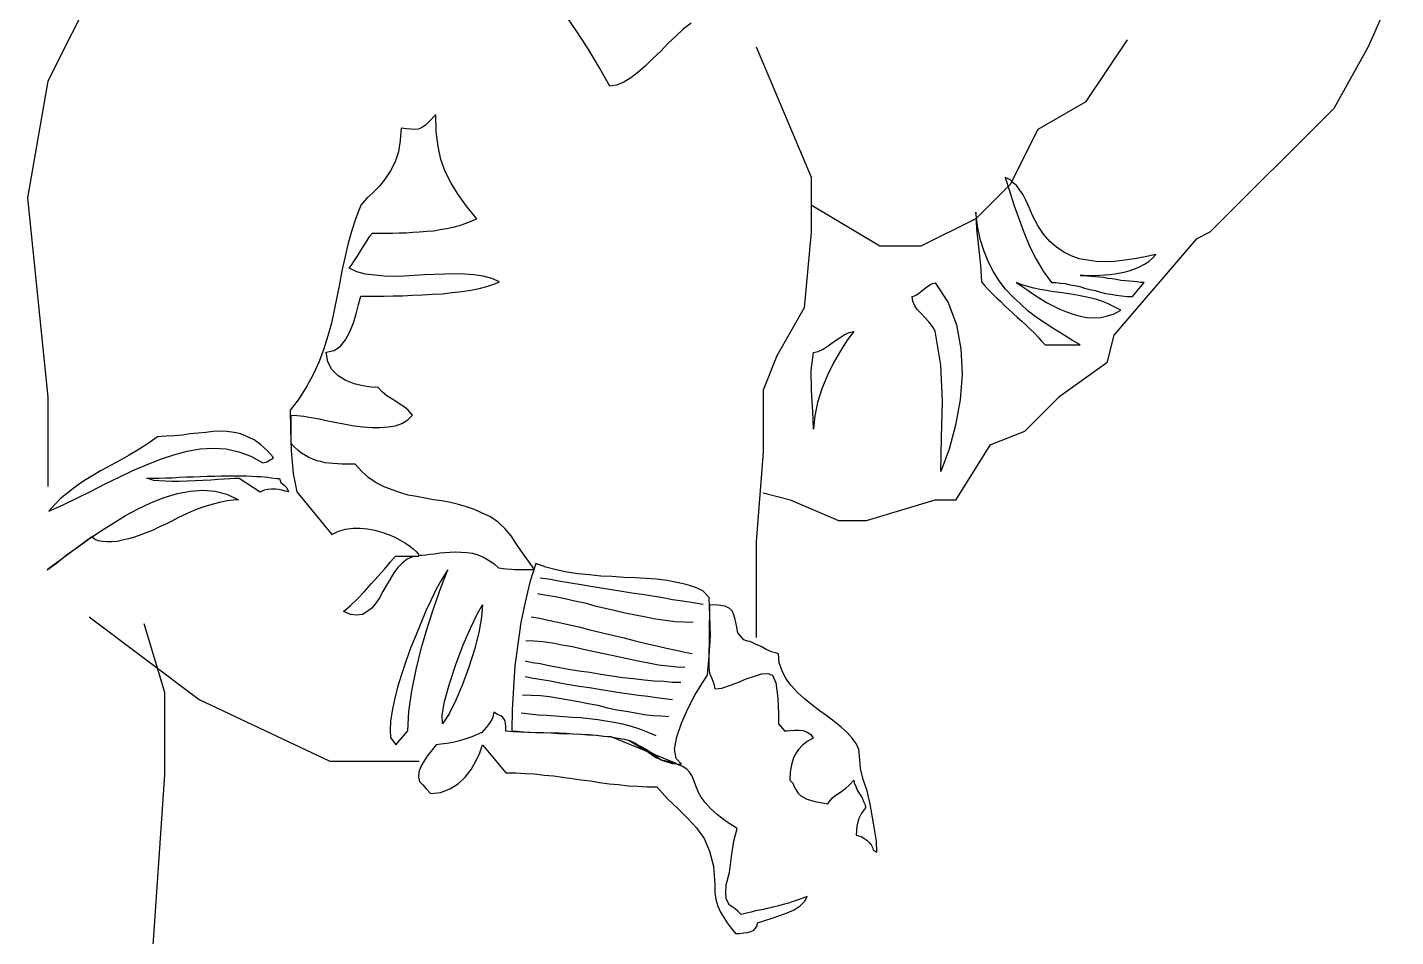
# Model space of a CAD drawing. Extents: x 137.46 to 138.64, y 53.82 to 55.56.
# Drawn here: x 137.809 to 138.445, y 54.73 to 55.153 of the extents above; entities that cross this region are included whole.
import ezdxf

# ---------------------------------------------------------------- set-up
doc = ezdxf.new("R2010")
doc.units = 0
doc.layers.get('0').update_dxf_attribs({"linetype": 'CONTINUOUS'})

msp = doc.modelspace()

# ---------------------------------------------------------------- linework, layer by layer
for points in [[(137.87914, 55.23647), (137.84078, 55.17256), (137.81839, 55.12782), (137.8088, 55.07349), (137.81839, 54.98081), (137.81839, 54.93927)], [(138.44506, 55.17256), (138.43227, 55.1438), (138.41628, 55.11503), (138.35873, 55.05751), (138.35234, 55.05431), (138.31397, 55.00957), (138.31077, 54.99679), (138.28839, 54.98081), (138.27241, 54.96483), (138.25642, 54.95844), (138.24043, 54.93288), (138.23084, 54.93288), (138.19887, 54.92329), (138.18608, 54.92329), (138.1637, 54.93288), (138.15091, 54.93607)], [(138.17329, 55.07029), (138.20526, 55.05112), (138.22445, 55.05112), (138.25003, 55.0639), (138.26601, 55.07988), (138.2788, 55.10545), (138.30118, 55.11823), (138.32037, 55.14699)], [(138.14771, 55.1438), (138.17329, 55.08308), (138.17329, 55.05751), (138.17009, 55.02236), (138.1573, 54.99999), (138.15091, 54.98401), (138.15091, 54.95525), (138.14771, 54.9137), (138.14771, 54.86896)], [(137.83758, 54.87855), (137.88873, 54.8402), (137.94948, 54.81144), (137.99105, 54.81144)], [(137.89193, 54.5398), (137.86316, 54.66444), (137.87275, 54.80505), (137.87275, 54.8434), (137.86316, 54.87535)]]:
    msp.add_lwpolyline(points)
at = {"linetype": 'CONTINUOUS'}
for points in [[(138.11741, 55.15474), (138.11375, 55.15199), (138.11027, 55.14869), (138.10679, 55.14539), (138.10331, 55.14173), (138.09965, 55.13825), (138.09617, 55.13495), (138.09268, 55.13183), (138.08939, 55.12927), (138.08609, 55.12725), (138.08279, 55.12597), (138.07968, 55.12542), (138.07491, 55.13403), (138.0696, 55.14283), (138.06374, 55.1518), (138.05752, 55.16078)], [(138.04451, 54.90083), (138.04176, 54.9045), (138.03902, 54.90834), (138.03627, 54.91237), (138.0337, 54.91622), (138.03077, 54.9197), (138.02766, 54.92263), (138.02418, 54.92519), (138.02033, 54.92685), (138.01667, 54.92849), (138.01301, 54.92977), (138.00934, 54.93088), (138.00549, 54.93179), (138.00146, 54.93252), (137.99761, 54.93307), (137.99377, 54.9338), (137.98974, 54.93454), (137.98589, 54.93527), (137.98204, 54.93637), (137.97838, 54.93765), (137.97472, 54.93912), (137.97105, 54.94095), (137.96757, 54.94333), (137.96428, 54.94626), (137.96116, 54.94956), (137.95914, 54.94956), (137.95713, 54.94956), (137.95511, 54.94956), (137.9531, 54.94974), (137.95108, 54.94992), (137.94907, 54.95011), (137.94723, 54.95029), (137.94522, 54.95084), (137.94339, 54.95121), (137.94156, 54.95194), (137.93973, 54.95268), (137.93808, 54.95359), (137.93625, 54.95469), (137.9346, 54.95615), (137.93294, 54.95762), (137.93148, 54.95927), (137.93148, 54.97246), (137.93423, 54.97227), (137.93734, 54.97191), (137.94082, 54.97136), (137.94449, 54.97063), (137.94852, 54.96971), (137.95255, 54.96898), (137.95676, 54.96824), (137.96079, 54.96751), (137.96501, 54.96696), (137.96904, 54.9666), (137.97289, 54.9666), (137.97655, 54.96696), (137.98003, 54.96751), (137.98296, 54.96861), (137.98571, 54.97026), (137.9879, 54.97246), (137.98589, 54.97466), (137.98406, 54.9763), (137.98204, 54.97759), (137.98003, 54.97887), (137.97801, 54.98015), (137.976, 54.98144), (137.97398, 54.98309), (137.97197, 54.98528), (137.96867, 54.98547), (137.96482, 54.98601), (137.96079, 54.98693), (137.95695, 54.98858), (137.95328, 54.99078), (137.95035, 54.99371), (137.94852, 54.99719), (137.94779, 55.00177), (137.95145, 55.0025), (137.95438, 55.00452), (137.95676, 55.00745), (137.95878, 55.01111), (137.96043, 55.01533), (137.96171, 55.01954), (137.96281, 55.02393), (137.96391, 55.02778), (137.9672, 55.02778), (137.97069, 55.02778), (137.97472, 55.02778), (137.97893, 55.02797), (137.98332, 55.02797), (137.9879, 55.02815), (137.99249, 55.02833), (137.99725, 55.0287), (138.00183, 55.02888), (138.00641, 55.02943), (138.01081, 55.02998), (138.01502, 55.03053), (138.01887, 55.03126), (138.02253, 55.03218), (138.02564, 55.03328), (138.02839, 55.03437), (138.02473, 55.03603), (138.0207, 55.03713), (138.01648, 55.03768), (138.01209, 55.03804), (138.00769, 55.03822), (138.00293, 55.03804), (137.99816, 55.03786), (137.9934, 55.03768), (137.98864, 55.03731), (137.98387, 55.03713), (137.97929, 55.03694), (137.97472, 55.03713), (137.97032, 55.03749), (137.96611, 55.03804), (137.96208, 55.03914), (137.95841, 55.04079), (137.95951, 55.04225), (137.96098, 55.04427), (137.96244, 55.04665), (137.96391, 55.04903), (137.96537, 55.05141), (137.96684, 55.05361), (137.96812, 55.05563), (137.96922, 55.05709), (137.97234, 55.05709), (137.97545, 55.05709), (137.97857, 55.05709), (137.98168, 55.05728), (137.98498, 55.05728), (137.98809, 55.05746), (137.9912, 55.05764), (137.9945, 55.05801), (137.99761, 55.05819), (138.00073, 55.05874), (138.00366, 55.05929), (138.00678, 55.05984), (138.0097, 55.06057), (138.01245, 55.06149), (138.0152, 55.06259), (138.01776, 55.06369), (138.01301, 55.06955), (138.00916, 55.07504), (138.00586, 55.08036), (138.00311, 55.08567), (138.0011, 55.09135), (137.99981, 55.09739), (137.9989, 55.10436), (137.99872, 55.11224), (137.99597, 55.1093), (137.99395, 55.10729), (137.99212, 55.10601), (137.99047, 55.10545), (137.98901, 55.10527), (137.98717, 55.10545), (137.98516, 55.10564), (137.9826, 55.10582), (137.98223, 55.10015), (137.98131, 55.09483), (137.97984, 55.09025), (137.97765, 55.08604), (137.97526, 55.08237), (137.97252, 55.07889), (137.96958, 55.07596), (137.96666, 55.0734), (137.96391, 55.0701), (137.96152, 55.06406), (137.95951, 55.05783), (137.95786, 55.05178), (137.9564, 55.04555), (137.95511, 55.03951), (137.95402, 55.03328), (137.95273, 55.02723), (137.95145, 55.02119), (137.95017, 55.01514), (137.94852, 55.00928), (137.94669, 55.00324), (137.94449, 54.99738), (137.94193, 54.99169), (137.93881, 54.98583), (137.93514, 54.98015), (137.93093, 54.97466), (137.93111, 54.96604), (137.93148, 54.95578), (137.9324, 54.94534), (137.93405, 54.93674), (137.95035, 54.91695), (137.95346, 54.91842), (137.95676, 54.91933), (137.96025, 54.91988), (137.96354, 54.91988), (137.96702, 54.91951), (137.97032, 54.91897), (137.97361, 54.91805), (137.97673, 54.91695), (137.97966, 54.91567), (137.98223, 54.9142), (137.98461, 54.91292), (137.98663, 54.91145), (137.98827, 54.91017), (137.98955, 54.90907), (137.99047, 54.90797), (137.99066, 54.90724), (137.9923, 54.90724), (137.99413, 54.90742), (137.99615, 54.90779), (137.99816, 54.90797), (138.00055, 54.90834), (138.00293, 54.90853), (138.00531, 54.90871), (138.00787, 54.90889), (138.01044, 54.90871), (138.01319, 54.90853), (138.01575, 54.90816), (138.01832, 54.90742), (138.02088, 54.90633), (138.02326, 54.90504), (138.02564, 54.90339), (138.02784, 54.90138), (138.03151, 54.90101), (138.03388, 54.90083), (138.03535, 54.90065), (138.03664, 54.90065), (138.03773, 54.90065), (138.0392, 54.90065), (138.0414, 54.90065), (138.04433, 54.90065), (138.04433, 54.90047), (138.04451, 54.90083)], [(138.26342, 55.08292), (138.26544, 55.07669), (138.26745, 55.07028), (138.26983, 55.06387), (138.27221, 55.05746), (138.27478, 55.05105), (138.27789, 55.045), (138.28119, 55.03932), (138.28503, 55.03419), (138.28705, 55.03419), (138.28925, 55.03383), (138.29145, 55.03365), (138.29365, 55.03309), (138.29585, 55.03273), (138.29823, 55.03218), (138.30042, 55.03145), (138.3028, 55.0309), (138.30537, 55.03034), (138.30775, 55.02962), (138.31014, 55.02906), (138.31269, 55.0287), (138.31526, 55.02815), (138.31764, 55.02797), (138.32021, 55.0276), (138.32277, 55.0276), (138.32809, 55.03419), (138.32644, 55.03419), (138.32478, 55.03437), (138.32314, 55.03456), (138.32112, 55.03474), (138.31929, 55.03493), (138.31728, 55.03511), (138.31526, 55.03548), (138.31325, 55.03584), (138.31123, 55.03603), (138.30922, 55.03639), (138.30739, 55.03657), (138.30537, 55.03676), (138.30354, 55.03694), (138.30171, 55.03713), (138.30006, 55.03731), (138.29841, 55.03731), (138.30042, 55.03731), (138.30262, 55.03731), (138.305, 55.03731), (138.30739, 55.03749), (138.30977, 55.03768), (138.31215, 55.03786), (138.31453, 55.03822), (138.31709, 55.03859), (138.31948, 55.03914), (138.32167, 55.03969), (138.32406, 55.0406), (138.32626, 55.04152), (138.32827, 55.04262), (138.33029, 55.04391), (138.33193, 55.04537), (138.33358, 55.0472), (138.32863, 55.0461), (138.32369, 55.04519), (138.31911, 55.04445), (138.31453, 55.04391), (138.31014, 55.04372), (138.30574, 55.04391), (138.30171, 55.04445), (138.29786, 55.04519), (138.2942, 55.04646), (138.29071, 55.0483), (138.28742, 55.05049), (138.2843, 55.05325), (138.28137, 55.05654), (138.27881, 55.06039), (138.27642, 55.06497), (138.27423, 55.0701), (138.27313, 55.07248), (138.27185, 55.07486), (138.27038, 55.07706), (138.26891, 55.07907), (138.26727, 55.08054), (138.2658, 55.08183), (138.26452, 55.08255), (138.26342, 55.08292)], [(138.24986, 55.0668), (138.25023, 55.05892), (138.25115, 55.05068), (138.25206, 55.04225), (138.25243, 55.03437), (138.25407, 55.03254), (138.25573, 55.03071), (138.25756, 55.02888), (138.25939, 55.02705), (138.26141, 55.02522), (138.26324, 55.02339), (138.26525, 55.02156), (138.26727, 55.01972), (138.26928, 55.01789), (138.2713, 55.01606), (138.27331, 55.01422), (138.27514, 55.01239), (138.27716, 55.01056), (138.27881, 55.00873), (138.28045, 55.0069), (138.2821, 55.00507), (138.29841, 55.00507), (138.29438, 55.00745), (138.29017, 55.01001), (138.28613, 55.01258), (138.2821, 55.01514), (138.27807, 55.01789), (138.27423, 55.02082), (138.27056, 55.02412), (138.26708, 55.02742), (138.26361, 55.03108), (138.26067, 55.03493), (138.25792, 55.03932), (138.25554, 55.04391), (138.25353, 55.04903), (138.25188, 55.05434), (138.25059, 55.06039), (138.24986, 55.0668)], [(138.22018, 55.0276), (138.22129, 55.02797), (138.22257, 55.02851), (138.22403, 55.02962), (138.2255, 55.0309), (138.22697, 55.032), (138.22843, 55.03309), (138.22971, 55.03365), (138.231, 55.03401), (138.23704, 55.02485), (138.24089, 55.01441), (138.2429, 55.00324), (138.24345, 54.99151), (138.24253, 54.9796), (138.24033, 54.96769), (138.23741, 54.95652), (138.23356, 54.94626), (138.23392, 54.96201), (138.23429, 54.97887), (138.23356, 54.99572), (138.231, 55.01148), (138.22971, 55.01368), (138.22806, 55.01587), (138.22623, 55.01771), (138.22458, 55.01954), (138.22275, 55.02137), (138.22147, 55.0232), (138.22055, 55.0254), (138.22018, 55.0276)], [(138.26873, 55.03419), (138.2713, 55.03236), (138.27404, 55.03053), (138.27679, 55.02851), (138.27973, 55.02668), (138.28265, 55.02485), (138.28577, 55.0232), (138.28888, 55.02174), (138.292, 55.02045), (138.29511, 55.01936), (138.29841, 55.01844), (138.30152, 55.01789), (138.30482, 55.01771), (138.30794, 55.01789), (138.31105, 55.01862), (138.31417, 55.01954), (138.31728, 55.02119), (138.31417, 55.02284), (138.31105, 55.0243), (138.30794, 55.02559), (138.30482, 55.0265), (138.30152, 55.02723), (138.29841, 55.02797), (138.29511, 55.02851), (138.292, 55.02906), (138.28888, 55.02943), (138.28577, 55.0298), (138.28265, 55.03034), (138.27973, 55.0309), (138.27679, 55.03145), (138.27404, 55.03218), (138.2713, 55.03309), (138.26873, 55.03419)], [(138.17439, 55.00159), (138.17659, 55.00195), (138.17879, 55.00305), (138.18117, 55.0047), (138.18373, 55.00653), (138.1863, 55.00818), (138.18868, 55.00983), (138.19088, 55.01093), (138.19308, 55.0113), (138.18996, 55.00727), (138.18685, 55.00232), (138.18373, 54.99682), (138.1808, 54.99096), (138.17823, 54.98473), (138.17622, 54.97832), (138.17494, 54.97209), (138.17439, 54.96586), (138.17402, 54.9741), (138.17347, 54.98381), (138.17329, 54.99335), (138.17439, 55.00159)], [(137.92324, 54.95268), (137.92031, 54.95597), (137.91719, 54.95872), (137.91427, 54.96092), (137.91115, 54.96238), (137.90804, 54.96366), (137.90492, 54.9644), (137.90162, 54.96477), (137.89851, 54.96495), (137.89503, 54.96477), (137.89173, 54.9644), (137.88825, 54.96403), (137.88458, 54.96366), (137.88092, 54.96312), (137.87726, 54.96275), (137.87341, 54.96257), (137.86938, 54.96238), (137.86608, 54.96), (137.86278, 54.9578), (137.85949, 54.95578), (137.85619, 54.95377), (137.85289, 54.95194), (137.84942, 54.95011), (137.84611, 54.94828), (137.84282, 54.94645), (137.83952, 54.94443), (137.83622, 54.94242), (137.83311, 54.9404), (137.82999, 54.9382), (137.82706, 54.93582), (137.82413, 54.93343), (137.82139, 54.93069), (137.81882, 54.92776), (137.82542, 54.93069), (137.83183, 54.9338), (137.83842, 54.9371), (137.84502, 54.9404), (137.85143, 54.94351), (137.85784, 54.94663), (137.86425, 54.94938), (137.87066, 54.95194), (137.87689, 54.95395), (137.88312, 54.9556), (137.88916, 54.95671), (137.89521, 54.95707), (137.90126, 54.95671), (137.90712, 54.95542), (137.91279, 54.95341), (137.9183, 54.95029), (137.92013, 54.95066), (137.92177, 54.95157), (137.92287, 54.95231), (137.92324, 54.95268)], [(137.86443, 54.94315), (137.86718, 54.94315), (137.87011, 54.94315), (137.87323, 54.94333), (137.87634, 54.94333), (137.87946, 54.94351), (137.88275, 54.94369), (137.88605, 54.94369), (137.88935, 54.94388), (137.89246, 54.94406), (137.89576, 54.94406), (137.89887, 54.94425), (137.90199, 54.94425), (137.90492, 54.94425), (137.90785, 54.94425), (137.9106, 54.94425), (137.91316, 54.94406), (137.91536, 54.94388), (137.91719, 54.94388), (137.91902, 54.94369), (137.92067, 54.94351), (137.92233, 54.94333), (137.92361, 54.94315), (137.92488, 54.94297), (137.92599, 54.94297), (137.92672, 54.94113), (137.92819, 54.93985), (137.92947, 54.93857), (137.9302, 54.93674), (137.92873, 54.9371), (137.92727, 54.93747), (137.9258, 54.93783), (137.92416, 54.93802), (137.92233, 54.93802), (137.92067, 54.93783), (137.91884, 54.93747), (137.91701, 54.93655), (137.9073, 54.94297), (137.90657, 54.94297), (137.9051, 54.94297), (137.9029, 54.94278), (137.90034, 54.9426), (137.89741, 54.94242), (137.89411, 54.94223), (137.89045, 54.94205), (137.88678, 54.94186), (137.88312, 54.94168), (137.87946, 54.9415), (137.87598, 54.9415), (137.87286, 54.94168), (137.86993, 54.94186), (137.86755, 54.94205), (137.86572, 54.9426), (137.86443, 54.94315)], [(137.81808, 54.90047), (137.8223, 54.90358), (137.82688, 54.90724), (137.83201, 54.91091), (137.83714, 54.91457), (137.84282, 54.91842), (137.84849, 54.92208), (137.85436, 54.92574), (137.8604, 54.92886), (137.86645, 54.93179), (137.87249, 54.93417), (137.87854, 54.936), (137.88458, 54.9371), (137.89045, 54.93747), (137.89613, 54.9371), (137.90162, 54.93563), (137.90693, 54.93307), (137.90455, 54.93289), (137.90181, 54.93252), (137.89869, 54.93197), (137.89521, 54.93106), (137.89136, 54.92996), (137.88733, 54.92849), (137.88312, 54.92666), (137.87872, 54.92465), (137.87598, 54.92318), (137.87323, 54.92171), (137.87029, 54.92043), (137.86737, 54.91897), (137.86443, 54.91787), (137.86151, 54.91677), (137.85857, 54.91567), (137.85583, 54.91494), (137.85308, 54.9142), (137.85051, 54.91365), (137.84795, 54.91347), (137.84575, 54.91347), (137.84355, 54.91365), (137.84172, 54.91402), (137.84007, 54.91476), (137.83879, 54.91585), (137.81808, 54.90047)], [(137.95585, 54.88104), (137.95896, 54.88379), (137.96226, 54.88691), (137.96555, 54.89039), (137.96886, 54.89405), (137.97197, 54.89753), (137.97508, 54.90101), (137.97765, 54.90413), (137.98003, 54.90688), (137.99084, 54.90688), (137.9879, 54.90651), (137.98534, 54.90541), (137.98314, 54.90358), (137.98113, 54.90156), (137.97929, 54.899), (137.97746, 54.89607), (137.97581, 54.89332), (137.97417, 54.89039), (137.97252, 54.88746), (137.97087, 54.88489), (137.96904, 54.88269), (137.96684, 54.88104), (137.96464, 54.87976), (137.96208, 54.8794), (137.95914, 54.87976), (137.95585, 54.88104)], [(138.04525, 54.90339), (138.0425, 54.89479), (138.0403, 54.88544), (138.03828, 54.87592), (138.03682, 54.86584), (138.03554, 54.85577), (138.0348, 54.84569), (138.03425, 54.83543), (138.03407, 54.82554), (138.03664, 54.82536), (138.03957, 54.82517), (138.0425, 54.82499), (138.04561, 54.8248), (138.04891, 54.8248), (138.05239, 54.82462), (138.05587, 54.82462), (138.05934, 54.82444), (138.06282, 54.82426), (138.06649, 54.82408), (138.06997, 54.82389), (138.07345, 54.82352), (138.07693, 54.82316), (138.08023, 54.82279), (138.08334, 54.82224), (138.08646, 54.82169), (138.0892, 54.82096), (138.09195, 54.81949), (138.09488, 54.81766), (138.09781, 54.81546), (138.10111, 54.81326), (138.10477, 54.81162), (138.10862, 54.81033), (138.11302, 54.81015), (138.11046, 54.81271), (138.10972, 54.81711), (138.11082, 54.82279), (138.11302, 54.8292), (138.11595, 54.8358), (138.11924, 54.84221), (138.12236, 54.84752), (138.12511, 54.85155), (138.12584, 54.86035), (138.12639, 54.86987), (138.12621, 54.87921), (138.12584, 54.88764), (138.12291, 54.89076), (138.11924, 54.89241), (138.11521, 54.89368), (138.11082, 54.8946), (138.10624, 54.89552), (138.10129, 54.89607), (138.09635, 54.89644), (138.09122, 54.8968), (138.08609, 54.89698), (138.08077, 54.89735), (138.07546, 54.89753), (138.07015, 54.89808), (138.06484, 54.89864), (138.05971, 54.89936), (138.05477, 54.90047), (138.04982, 54.90175), (138.04525, 54.90339)], [(138.00439, 54.90047), (138.00275, 54.89808), (138.00092, 54.89497), (137.99872, 54.89112), (137.99652, 54.88654), (137.99413, 54.88141), (137.99175, 54.87573), (137.98937, 54.86987), (137.98699, 54.86401), (137.9848, 54.85778), (137.98278, 54.85174), (137.98095, 54.84587), (137.97948, 54.8402), (137.97838, 54.83488), (137.97765, 54.83012), (137.97746, 54.82591), (137.97765, 54.82242), (137.98021, 54.81913), (137.98571, 54.82554), (137.98626, 54.83451), (137.98754, 54.84423), (137.98955, 54.85412), (137.99212, 54.86438), (137.99505, 54.87427), (137.99816, 54.88379), (138.00128, 54.89259), (138.00439, 54.90047)], [(138.04726, 54.8968), (138.05202, 54.89607), (138.05679, 54.89515), (138.06154, 54.89442), (138.0663, 54.89368), (138.07088, 54.89295), (138.07565, 54.89204), (138.08041, 54.8913), (138.08517, 54.89057), (138.08994, 54.88984), (138.0947, 54.8891), (138.09946, 54.88838), (138.10423, 54.88764), (138.1088, 54.88673), (138.11357, 54.88599), (138.11833, 54.88526), (138.12309, 54.88453)], [(138.02051, 54.88416), (138.01996, 54.87848), (138.01868, 54.87133), (138.01667, 54.86346), (138.0141, 54.85521), (138.01117, 54.84715), (138.00806, 54.83983), (138.00495, 54.83342), (138.00183, 54.82883), (138.00164, 54.83286), (138.00275, 54.83928), (138.00513, 54.84752), (138.00806, 54.8565), (138.01153, 54.86566), (138.01502, 54.87372), (138.01813, 54.88013), (138.02051, 54.88416)], [(138.04597, 54.88947), (138.05019, 54.88874), (138.0544, 54.88801), (138.05879, 54.88709), (138.06337, 54.88599), (138.06796, 54.88507), (138.07271, 54.88379), (138.07748, 54.88269), (138.08225, 54.88159), (138.08682, 54.8805), (138.09159, 54.87958), (138.09635, 54.87866), (138.10092, 54.87775), (138.10551, 54.87701), (138.10991, 54.87647), (138.11412, 54.87629), (138.11833, 54.8761)], [(138.12566, 54.85815), (138.12566, 54.85485), (138.12603, 54.85247), (138.12712, 54.8499), (138.12804, 54.84752), (138.12841, 54.84514), (138.1317, 54.84551), (138.13537, 54.8466), (138.13921, 54.84807), (138.14306, 54.84972), (138.14691, 54.851), (138.15021, 54.8521), (138.15314, 54.85229), (138.15533, 54.85155), (138.1568, 54.84789), (138.15772, 54.84074), (138.15808, 54.83342), (138.15808, 54.82883), (138.16084, 54.82554), (138.16211, 54.82554), (138.16358, 54.82572), (138.16559, 54.82591), (138.16761, 54.82591), (138.16962, 54.82572), (138.17145, 54.82499), (138.17311, 54.82389), (138.1742, 54.82224), (138.17145, 54.82059), (138.16926, 54.81894), (138.16742, 54.81693), (138.16596, 54.81491), (138.16487, 54.81253), (138.16413, 54.80979), (138.16358, 54.80648), (138.16339, 54.80264), (138.16468, 54.80117), (138.16541, 54.79971), (138.16614, 54.79824), (138.16706, 54.79678), (138.16853, 54.79531), (138.17127, 54.79385), (138.17512, 54.79275), (138.18099, 54.79165), (138.18208, 54.79311), (138.18318, 54.79439), (138.18446, 54.7955), (138.18593, 54.79641), (138.18757, 54.79751), (138.18923, 54.79879), (138.19106, 54.80044), (138.19308, 54.80264), (138.19326, 54.80136), (138.19399, 54.79971), (138.19472, 54.79806), (138.19582, 54.79623), (138.19692, 54.79439), (138.19765, 54.79275), (138.19839, 54.7911), (138.19857, 54.78982), (138.19674, 54.78725), (138.19527, 54.7845), (138.19454, 54.78121), (138.19417, 54.77699), (138.19527, 54.77681), (138.19655, 54.77644), (138.19783, 54.77571), (138.19912, 54.77479), (138.20022, 54.7737), (138.20114, 54.77259), (138.20186, 54.77132), (138.20205, 54.77003), (138.20388, 54.76912), (138.2037, 54.77424), (138.20223, 54.78267), (138.20077, 54.79147), (138.1993, 54.7977), (138.19747, 54.80301), (138.19619, 54.80813), (138.19582, 54.814), (138.19545, 54.81693), (138.19417, 54.81968), (138.19234, 54.82224), (138.18996, 54.8248), (138.18721, 54.82737), (138.18391, 54.82994), (138.18062, 54.8325), (138.17696, 54.83506), (138.17347, 54.83781), (138.16999, 54.84056), (138.16688, 54.84349), (138.16394, 54.8466), (138.16156, 54.8499), (138.15973, 54.85357), (138.15845, 54.85723), (138.15808, 54.86144), (138.15662, 54.86181), (138.15479, 54.86236), (138.15241, 54.86346), (138.15002, 54.86474), (138.14746, 54.86584), (138.14526, 54.86694), (138.14324, 54.86749), (138.14196, 54.86786), (138.13921, 54.87115), (138.13848, 54.87463), (138.13793, 54.87738), (138.13738, 54.87958), (138.13647, 54.88141), (138.13518, 54.88269), (138.13317, 54.88361), (138.13006, 54.88398), (138.12603, 54.88416), (138.12603, 54.88343), (138.12566, 54.85815)], [(138.04305, 54.87866), (138.04689, 54.87793), (138.05093, 54.87701), (138.05551, 54.8761), (138.06026, 54.875), (138.0652, 54.8739), (138.07034, 54.87262), (138.07565, 54.87133), (138.08096, 54.87006), (138.08628, 54.86877), (138.0914, 54.86749), (138.09653, 54.86621), (138.10148, 54.86511), (138.10606, 54.86401), (138.11046, 54.86309), (138.11449, 54.86218), (138.11797, 54.86163)], [(138.04067, 54.86767), (138.04433, 54.86749), (138.04854, 54.86712), (138.05294, 54.86657), (138.05752, 54.86566), (138.06227, 54.86474), (138.0674, 54.86364), (138.07235, 54.86254), (138.07766, 54.86144), (138.08279, 54.86035), (138.08774, 54.85924), (138.09286, 54.85815), (138.09763, 54.85723), (138.10221, 54.85632), (138.10661, 54.85577), (138.11082, 54.8554), (138.11449, 54.85521)], [(138.0403, 54.85815), (138.0436, 54.85741), (138.04726, 54.85686), (138.05129, 54.85595), (138.05569, 54.85521), (138.06044, 54.8543), (138.0652, 54.85357), (138.07034, 54.85283), (138.07546, 54.85192), (138.08059, 54.85118), (138.08572, 54.85045), (138.09067, 54.8499), (138.09562, 54.84935), (138.1002, 54.8488), (138.10477, 54.84862), (138.1088, 54.84826), (138.11265, 54.84826)], [(138.0403, 54.85082), (138.04396, 54.85009), (138.04799, 54.84954), (138.05202, 54.8488), (138.05642, 54.84789), (138.06081, 54.84715), (138.06539, 54.84642), (138.07015, 54.84569), (138.07473, 54.84495), (138.07949, 54.84423), (138.08408, 54.84349), (138.08865, 54.84276), (138.09305, 54.84221), (138.09726, 54.84166), (138.10129, 54.84111), (138.10514, 54.84056), (138.1088, 54.8402)], [(138.03902, 54.84239), (138.04305, 54.84221), (138.04745, 54.84203), (138.05166, 54.84148), (138.05605, 54.84074), (138.06062, 54.84001), (138.06502, 54.83928), (138.0696, 54.83836), (138.074, 54.83745), (138.07858, 54.83635), (138.08297, 54.83543), (138.08719, 54.83469), (138.09159, 54.83397), (138.09562, 54.83323), (138.09965, 54.83268), (138.10349, 54.8325), (138.10715, 54.83232)], [(138.08023, 54.82279), (138.08023, 54.82279), (138.07674, 54.82297), (138.07327, 54.82334), (138.06979, 54.82352), (138.0663, 54.82389), (138.06282, 54.82408), (138.05934, 54.82426), (138.05587, 54.82426), (138.0522, 54.82444), (138.04873, 54.82462), (138.04525, 54.82462), (138.04176, 54.8248), (138.03828, 54.82499), (138.0348, 54.82517), (138.03132, 54.82536), (138.03132, 54.82755), (138.03114, 54.82902), (138.03096, 54.8303), (138.03059, 54.83103), (138.02985, 54.83177), (138.02894, 54.8325), (138.02747, 54.83323), (138.02564, 54.83433), (138.02546, 54.83305), (138.02528, 54.83195), (138.02473, 54.83085), (138.02399, 54.82957), (138.02326, 54.82847), (138.02235, 54.82737), (138.02125, 54.82609), (138.02015, 54.8248), (138.01795, 54.82389), (138.01556, 54.82279), (138.01264, 54.82188), (138.0097, 54.82096), (138.00659, 54.82023), (138.00384, 54.81968), (138.0011, 54.81931), (137.9989, 54.81913), (137.99469, 54.81382), (137.99212, 54.8096), (137.99084, 54.80648), (137.99066, 54.8041), (137.9912, 54.80209), (137.99267, 54.80044), (137.99432, 54.79861), (137.99633, 54.79641), (138.0011, 54.79696), (138.00531, 54.79861), (138.00916, 54.80099), (138.01245, 54.8041), (138.0152, 54.80759), (138.0174, 54.81143), (138.01923, 54.81528), (138.02051, 54.81913), (138.03132, 54.80612), (138.0359, 54.80612), (138.0403, 54.80576), (138.0447, 54.80557), (138.04909, 54.80502), (138.05349, 54.80465), (138.0577, 54.8041), (138.06209, 54.80337), (138.0663, 54.80282), (138.0707, 54.80227), (138.07491, 54.80154), (138.07931, 54.80099), (138.08371, 54.80062), (138.08811, 54.80007), (138.0925, 54.79989), (138.09689, 54.79953), (138.10148, 54.79953), (138.10643, 54.79403), (138.11137, 54.78927), (138.11595, 54.78487), (138.11998, 54.78047), (138.12346, 54.77553), (138.12603, 54.76967), (138.12786, 54.7627), (138.12841, 54.75391), (138.12841, 54.75024), (138.12895, 54.74713), (138.12987, 54.74402), (138.13115, 54.74127), (138.13262, 54.73871), (138.13427, 54.73632), (138.1361, 54.73376), (138.13812, 54.73138), (138.13995, 54.73138), (138.14196, 54.73156), (138.14361, 54.73174), (138.14526, 54.73229), (138.14655, 54.73285), (138.14746, 54.73376), (138.14819, 54.73486), (138.14838, 54.73632), (138.15167, 54.73742), (138.15515, 54.73852), (138.15864, 54.73962), (138.16211, 54.74091), (138.16541, 54.74237), (138.16816, 54.7442), (138.17017, 54.74621), (138.17145, 54.7486), (138.1689, 54.74768), (138.1667, 54.74677), (138.1645, 54.74603), (138.16267, 54.74549), (138.16084, 54.74494), (138.15918, 54.74457), (138.15753, 54.74402), (138.15607, 54.74365), (138.15442, 54.74329), (138.15277, 54.74292), (138.15112, 54.74255), (138.14929, 54.74218), (138.14746, 54.74182), (138.14544, 54.74127), (138.14324, 54.74072), (138.14068, 54.74017), (138.13921, 54.74164), (138.13793, 54.74274), (138.13647, 54.74365), (138.13537, 54.74457), (138.13445, 54.74585), (138.13372, 54.74768), (138.13353, 54.75024), (138.13372, 54.75391), (138.13537, 54.75977), (138.13629, 54.7671), (138.13738, 54.77424), (138.13885, 54.7801), (138.13372, 54.78341), (138.12969, 54.78652), (138.12639, 54.78945), (138.12401, 54.79219), (138.12218, 54.79476), (138.12089, 54.79696), (138.11998, 54.79916), (138.11924, 54.80117), (138.11852, 54.80301), (138.11778, 54.80484), (138.11668, 54.8063), (138.1154, 54.80777), (138.11338, 54.80905), (138.11082, 54.81015), (138.11046, 54.81033), (138.11046, 54.81033), (138.08023, 54.82279)], [(138.03847, 54.83397), (138.0425, 54.83342), (138.04634, 54.83305), (138.05037, 54.83286), (138.05422, 54.8325), (138.05824, 54.83232), (138.06209, 54.83195), (138.06612, 54.83177), (138.06997, 54.8314), (138.074, 54.83085), (138.07785, 54.8303), (138.08169, 54.82957), (138.08554, 54.82883), (138.08957, 54.82774), (138.09342, 54.82645), (138.09726, 54.82499), (138.10111, 54.82334)], [(138.10386, 54.81198), (138.10331, 54.81217), (138.10294, 54.81235), (138.10184, 54.81326), (138.1002, 54.81454), (138.09837, 54.81565), (138.09653, 54.81693), (138.09434, 54.81821), (138.09268, 54.81894), (138.09214, 54.81931), (138.08975, 54.82059), (138.08865, 54.82114), (138.08865, 54.82114), (138.10386, 54.81198)], [(138.10386, 54.81198), (138.10752, 54.81125), (138.11046, 54.81033), (138.11046, 54.81033), (138.10386, 54.81198)]]:
    msp.add_lwpolyline(points, dxfattribs=at)

doc.saveas('drawing.dxf')
